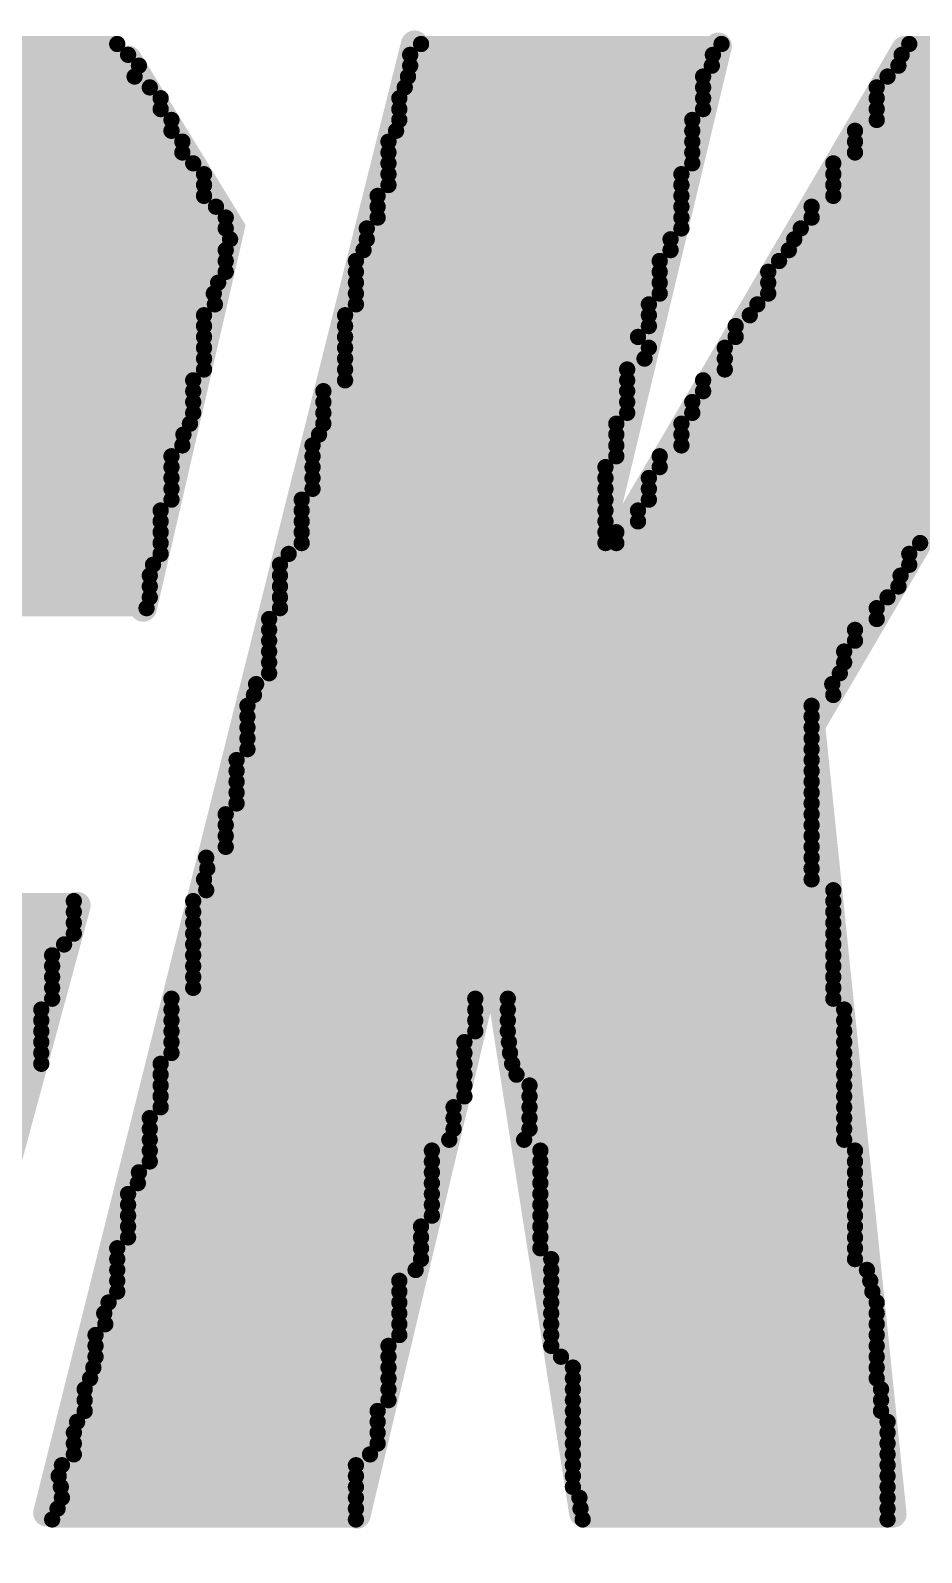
# Model space of a CAD drawing. Extents: x -3908 to 11948, y -2965 to 7442.
# Drawn here: x 3637.4 to 3703.1, y 1365.1 to 1477.3 of the extents above; entities that cross this region are included whole.
import ezdxf

# ---------------------------------------------------------------- set-up
doc = ezdxf.new("R2010")
doc.units = 0
doc.header["$MEASUREMENT"] = 0
doc.layers.get('0').update_dxf_attribs({"linetype": 'CONTINUOUS'})
doc.layers.add('2D_LINE_26', color=7, linetype='CONTINUOUS')

# ---------------------------------------------------------------- blocks, each defined once
blk = doc.blocks.new('SMOOTH_1$2')
at = {"const_width": 0.6}
blk.add_lwpolyline([(-0.3, 0, 1), (0.3, 0, 1)], format="xyb", close=True, dxfattribs=at)
blk = doc.blocks.new('SMOOTH_2')
at = {"const_width": 1}
blk.add_lwpolyline([(-0.5, 0, 1), (0.5, 0, 1)], format="xyb", close=True, dxfattribs=at)
blk = doc.blocks.new('DRAWING_542')
at = {"layer": '2D_LINE_26'}
for points, const_width in [([(-18.08, 168.8), (-45.2, 60.48)], 2), ([(4.32, 168.64), (-5.28, 128.56), (18.08, 168.4)], 2), ([(-68, 168.8), (-40, 168.8)], 1.2), ([(-68, 168), (-39.2, 168)], 1.2), ([(-39.2, 167.68), (-31.6, 155.28), (-38.08, 127.2)], 2), ([(-18.4, 168), (3.92, 168)], 1.2), ([(-17.6, 168.8), (4.56, 168.8)], 1.2), ([(40.24, 168.24), (11.2, 118.56), (17.2, 60.4)], 2), ([(17.84, 168), (39.2, 168)], 1.2), ([(18.4, 168.8), (40.8, 168.8)], 1.2), ([(-69.6, 167.2), (-38.4, 167.2)], 1.2), ([(-18.4, 167.2), (3.84, 167.2)], 1.2), ([(17.6, 167.2), (39.2, 167.2)], 1.2), ([(-71.2, 165.6), (-37.6, 165.6)], 1.2), ([(-70.4, 166.4), (-38.72, 166.4)], 1.2), ([(-18.8, 165.6), (3.2, 165.6)], 1.2), ([(-18.56, 166.4), (3.2, 166.4)], 1.2), ([(16, 165.6), (38.4, 165.6)], 1.2), ([(16.8, 166.4), (38.4, 166.4)], 1.2), ([(-71.6, 164.8), (-36.8, 164.8)], 1.2), ([(-19.2, 164.8), (3.2, 164.8)], 1.2), ([(16, 164.8), (38.4, 164.8)], 1.2), ([(-72.32, 164), (-36.8, 164)], 1.2), ([(-19.2, 164), (3.2, 164)], 1.2), ([(16, 164), (37.68, 164)], 1.2), ([(-74.32, 162.4), (-36, 162.4)], 1.2), ([(-73.04, 163.2), (-36, 163.2)], 1.2), ([(-19.44, 162.4), (2.4, 162.4)], 1.2), ([(-19.2, 163.2), (2.4, 163.2)], 1.2), ([(14.4, 162.4), (36.96, 162.4)], 1.2), ([(16, 163.2), (37.6, 163.2)], 1.2), ([(-76, 161.6), (-35.2, 161.6)], 1.2), ([(-20, 161.6), (2.4, 161.6)], 1.2), ([(14.4, 161.6), (36.8, 161.6)], 1.2), ([(-77.6, 160), (-34.4, 160)], 1.2), ([(-76.8, 160.8), (-35.2, 160.8)], 1.2), ([(-20, 160.8), (2.4, 160.8)], 1.2), ([(-20, 160), (2.4, 160)], 1.2), ([(12.8, 160), (35.2, 160)], 1.2), ([(14.4, 160.8), (36, 160.8)], 1.2), ([(-78.4, 159.2), (-33.6, 159.2)], 1.2), ([(-20, 159.2), (1.6, 159.2)], 1.2), ([(12.8, 159.2), (35.2, 159.2)], 1.2), ([(-79.2, 158.4), (-33.6, 158.4)], 1.2), ([(-20, 158.4), (1.6, 158.4)], 1.2), ([(12.8, 158.4), (34.48, 158.4)], 1.2), ([(-80.8, 156.8), (-32.72, 156.8)], 1.2), ([(-79.2, 157.6), (-33.6, 157.6)], 1.2), ([(-20.8, 157.6), (1.6, 157.6)], 1.2), ([(-20.8, 156.8), (1.6, 156.8)], 1.2), ([(11.2, 156.8), (33.6, 156.8)], 1.2), ([(12.8, 157.6), (33.6, 157.6)], 1.2), ([(-80.8, 156), (-32, 156)], 1.2), ([(-20.8, 156), (1.6, 156)], 1.2), ([(11.2, 156), (33.12, 156)], 1.2), ([(-81.6, 155.2), (-32, 155.2)], 1.2), ([(-81.6, 154.4), (-31.68, 154.4)], 1.2), ([(-21.6, 155.2), (1.6, 155.2)], 1.2), ([(-21.6, 154.4), (0.8, 154.4)], 1.2), ([(9.92, 154.4), (32, 154.4)], 1.2), ([(10.4, 155.2), (32.8, 155.2)], 1.2), ([(-82.4, 153.6), (-32, 153.6)], 1.2), ([(-21.84, 153.6), (0.8, 153.6)], 1.2), ([(9.52, 153.6), (32, 153.6)], 1.2), ([(-82.4, 152.8), (-32, 152.8)], 1.2), ([(-22.4, 152.8), (0, 152.8)], 1.2), ([(8.8, 152.8), (31.2, 152.8)], 1.2), ([(-82.4, 152), (-32, 152)], 1.2), ([(-82.4, 151.2), (-32.56, 151.2)], 1.2), ([(-22.4, 152), (0, 152)], 1.2), ([(-22.4, 151.2), (0, 151.2)], 1.2), ([(8, 152), (30.4, 152)], 1.2), ([(8, 151.2), (30.4, 151.2)], 1.2), ([(-82.4, 150.4), (-32.88, 150.4)], 1.2), ([(-22.4, 150.4), (0, 150.4)], 1.2), ([(8, 150.4), (30, 150.4)], 1.2), ([(-83.36, 148.8), (-33.6, 148.8)], 1.2), ([(-82.4, 149.6), (-32.8, 149.6)], 1.2), ([(-23.2, 148.8), (-0.8, 148.8)], 1.2), ([(-22.4, 149.6), (-0.8, 149.6)], 1.2), ([(6.64, 148.8), (28.8, 148.8)], 1.2), ([(7.2, 149.6), (28.8, 149.6)], 1.2), ([(-52.72, 148), (-33.6, 148)], 1.2), ([(-23.2, 148), (-0.8, 148)], 1.2), ([(5.6, 148), (28, 148)], 1.2), ([(-53.04, 147.2), (-33.6, 147.2)], 1.2), ([(-23.2, 147.2), (-1.6, 147.2)], 1.2), ([(5.6, 147.2), (28, 147.2)], 1.2), ([(-53.6, 145.6), (-33.6, 145.6)], 1.2), ([(-53.04, 146.4), (-33.6, 146.4)], 1.2), ([(-23.2, 146.4), (-0.8, 146.4)], 1.2), ([(-23.2, 145.6), (-1.12, 145.6)], 1.2), ([(4.8, 146.4), (27.2, 146.4)], 1.2), ([(4.8, 145.6), (27.2, 145.6)], 1.2), ([(-53.6, 144.8), (-33.6, 144.8)], 1.2), ([(-23.2, 144.8), (-2.4, 144.8)], 1.2), ([(4.8, 144.8), (26.8, 144.8)], 1.2), ([(-54.4, 144), (-34.4, 144)], 1.2), ([(-54.4, 143.2), (-34.4, 143.2)], 1.2), ([(-24.8, 143.2), (-2.4, 143.2)], 1.2), ([(-23.2, 144), (-2.4, 144)], 1.2), ([(3.2, 144), (25.6, 144)], 1.2), ([(3.2, 143.2), (25.6, 143.2)], 1.2), ([(-54.4, 142.4), (-34.4, 142.4)], 1.2), ([(-24.8, 142.4), (-2.4, 142.4)], 1.2), ([(2.4, 142.4), (24.8, 142.4)], 1.2), ([(-54.4, 141.6), (-34.4, 141.6)], 1.2), ([(-24.8, 141.6), (-2.4, 141.6)], 1.2), ([(2.4, 141.6), (24.8, 141.6)], 1.2), ([(-54.96, 140), (-35.12, 140)], 1.2), ([(-54.4, 140.8), (-34.64, 140.8)], 1.2), ([(-25.12, 140), (-3.2, 140)], 1.2), ([(-24.8, 140.8), (-3.2, 140.8)], 1.2), ([(1.6, 140.8), (24, 140.8)], 1.2), ([(1.6, 140), (24, 140)], 1.2), ([(-55.28, 139.2), (-35.2, 139.2)], 1.2), ([(-25.6, 139.2), (-3.2, 139.2)], 1.2), ([(1.6, 139.2), (23.36, 139.2)], 1.2), ([(-56, 138.4), (-36, 138.4)], 1.2), ([(-56, 137.6), (-36, 137.6)], 1.2), ([(-25.6, 138.4), (-3.2, 138.4)], 1.2), ([(-25.6, 137.6), (-4, 137.6)], 1.2), ([(0, 138.4), (22.4, 138.4)], 1.2), ([(0, 137.6), (22.4, 137.6)], 1.2), ([(-56, 136.8), (-36, 136.8)], 1.2), ([(-25.6, 136.8), (-4, 136.8)], 1.2), ([(-0.8, 136.8), (21.6, 136.8)], 1.2), ([(-56, 136), (-36, 136)], 1.2), ([(-25.6, 136), (-4, 136)], 1.2), ([(-0.8, 136), (21.6, 136)], 1.2), ([(-56.8, 135.2), (-36, 135.2)], 1.2), ([(-56.8, 134.4), (-36.8, 134.4)], 1.2), ([(-26.4, 135.2), (-4, 135.2)], 1.2), ([(-26.4, 134.4), (-4, 134.4)], 1.2), ([(-1.6, 134.4), (20.8, 134.4)], 1.2), ([(-0.8, 135.2), (20.96, 135.2)], 1.2), ([(-56.8, 133.6), (-36.8, 133.6)], 1.2), ([(-26.4, 133.6), (-4, 133.6)], 1.2), ([(-1.6, 133.6), (20, 133.6)], 1.2), ([(-56.8, 132.8), (-36.8, 132.8)], 1.2), ([(-56.8, 132), (-36.8, 132)], 1.2), ([(-26.4, 132.8), (-4, 132.8)], 1.2), ([(-26.4, 132), (-4, 132)], 1.2), ([(-3.2, 132.8), (20, 132.8)], 1.2), ([(-3.2, 132), (19.2, 132)], 1.2), ([(-57.6, 131.2), (-36.8, 131.2)], 1.2), ([(-27.36, 131.2), (18.4, 131.2)], 1.2), ([(-58.08, 129.6), (-37.6, 129.6)], 1.2), ([(-57.6, 130.4), (-37.36, 130.4)], 1.2), ([(-28, 130.4), (18.4, 130.4)], 1.2), ([(-28, 129.6), (17.76, 129.6)], 1.2), ([(-58.4, 128.8), (-37.6, 128.8)], 1.2), ([(-28, 128.8), (17.6, 128.8)], 1.2), ([(-58.4, 128), (-37.6, 128)], 1.2), ([(-28, 128), (16.8, 128)], 1.2), ([(-58.4, 127.2), (-37.84, 127.2)], 1.2), ([(-28.8, 126.4), (16, 126.4)], 1.2), ([(-28, 127.2), (16, 127.2)], 1.2), ([(-28.8, 125.6), (14.4, 125.6)], 1.2), ([(-28.8, 124.8), (14.4, 124.8)], 1.2), ([(-28.8, 124), (13.6, 124)], 1.2), ([(-28.8, 123.2), (13.6, 123.2)], 1.2), ([(-28.8, 122.4), (13.28, 122.4)], 1.2), ([(-29.92, 120.8), (12.8, 120.8)], 1.2), ([(-29.76, 121.6), (12.72, 121.6)], 1.2), ([(-30.4, 120), (11.2, 120)], 1.2), ([(-30.4, 119.2), (11.2, 119.2)], 1.2), ([(-30.4, 118.4), (11.2, 118.4)], 1.2), ([(-30.4, 117.6), (11.2, 117.6)], 1.2), ([(-30.4, 116.8), (11.2, 116.8)], 1.2), ([(-31.2, 116), (11.2, 116)], 1.2), ([(-31.2, 115.2), (11.2, 115.2)], 1.2), ([(-31.2, 114.4), (11.2, 114.4)], 1.2), ([(-31.2, 113.6), (11.2, 113.6)], 1.2), ([(-31.2, 112.8), (11.2, 112.8)], 1.2), ([(-32, 112), (11.2, 112)], 1.2), ([(-32, 111.2), (11.2, 111.2)], 1.2), ([(-32, 110.4), (11.2, 110.4)], 1.2), ([(-32, 109.6), (11.2, 109.6)], 1.2), ([(-33.44, 108.8), (11.2, 108.8)], 1.2), ([(-33.6, 107.2), (11.2, 107.2)], 1.2), ([(-33.36, 108), (11.2, 108)], 1.2), ([(-33.44, 106.4), (12.8, 106.4)], 1.2), ([(-42.96, 105.28), (-51.36, 74.24), (-68.08, 59.92)], 2), ([(-62.4, 105.6), (-43.2, 105.6)], 1.2), ([(-34.4, 105.6), (12.8, 105.6)], 1.2), ([(-64, 104), (-43.2, 104)], 1.2), ([(-63.2, 104.8), (-43.2, 104.8)], 1.2), ([(-34.4, 104.8), (12.8, 104.8)], 1.2), ([(-34.4, 104), (12.8, 104)], 1.2), ([(-64, 103.2), (-43.2, 103.2)], 1.2), ([(-34.4, 103.2), (12.8, 103.2)], 1.2), ([(-64.32, 101.6), (-44.8, 101.6)], 1.2), ([(-64, 102.4), (-43.92, 102.4)], 1.2), ([(-34.4, 102.4), (12.8, 102.4)], 1.2), ([(-34.4, 101.6), (12.8, 101.6)], 1.2), ([(-64.8, 100.8), (-44.8, 100.8)], 1.2), ([(-34.4, 100.8), (12.8, 100.8)], 1.2), ([(-22.32, 60.32), (-12.72, 100.72)], 2), ([(-11.92, 100.16), (-5.68, 60.48)], 2), ([(-64.8, 100), (-44.8, 100)], 1.2), ([(-34.4, 100), (12.8, 100)], 1.2), ([(-65.28, 98.4), (-44.8, 98.4)], 1.2), ([(-64.8, 99.2), (-44.8, 99.2)], 1.2), ([(-36, 98.4), (-13.6, 98.4)], 1.2), ([(-34.4, 99.2), (12.8, 99.2)], 1.2), ([(-11.2, 98.4), (12.8, 98.4)], 1.2), ([(-65.6, 97.6), (-45.6, 97.6)], 1.2), ([(-36, 97.6), (-13.6, 97.6)], 1.2), ([(-11.2, 97.6), (13.6, 97.6)], 1.2), ([(-65.76, 96), (-45.6, 96)], 1.2), ([(-65.6, 96.8), (-45.6, 96.8)], 1.2), ([(-36, 96.8), (-13.6, 96.8)], 1.2), ([(-36, 96), (-13.6, 96)], 1.2), ([(-11.2, 96.8), (13.6, 96.8)], 1.2), ([(-11.2, 96), (13.6, 96)], 1.2), ([(-66.08, 95.2), (-45.6, 95.2)], 1.2), ([(-36, 95.2), (-14.4, 95.2)], 1.2), ([(-11.12, 95.2), (13.6, 95.2)], 1.2), ([(-66.4, 94.4), (-45.6, 94.4)], 1.2), ([(-36, 94.4), (-14.4, 94.4)], 1.2), ([(-11.04, 94.4), (13.6, 94.4)], 1.2), ([(-66.4, 93.6), (-45.6, 93.6)], 1.2), ([(-36.8, 93.6), (-14.4, 93.6)], 1.2), ([(-36.8, 92.8), (-14.4, 92.8)], 1.2), ([(-10.88, 93.6), (13.6, 93.6)], 1.2), ([(-10.56, 92.8), (13.6, 92.8)], 1.2), ([(-36.8, 92), (-14.4, 92)], 1.2), ([(-9.6, 92), (13.6, 92)], 1.2), ([(-36.8, 91.2), (-14.4, 91.2)], 1.2), ([(-36.8, 90.4), (-15.2, 90.4)], 1.2), ([(-9.6, 91.2), (13.6, 91.2)], 1.2), ([(-9.6, 90.4), (13.6, 90.4)], 1.2), ([(-37.6, 89.6), (-15.2, 89.6)], 1.2), ([(-9.6, 89.6), (13.6, 89.6)], 1.2), ([(-37.6, 88.8), (-15.2, 88.8)], 1.2), ([(-9.6, 88.8), (13.6, 88.8)], 1.2), ([(-37.6, 88), (-15.52, 88)], 1.2), ([(-37.6, 87.2), (-16.8, 87.2)], 1.2), ([(-10, 88), (13.6, 88)], 1.2), ([(-8.8, 87.2), (14.4, 87.2)], 1.2), ([(-37.6, 86.4), (-16.8, 86.4)], 1.2), ([(-8.8, 86.4), (14.4, 86.4)], 1.2), ([(-38.48, 84.8), (-16.8, 84.8)], 1.2), ([(-38.4, 85.6), (-16.8, 85.6)], 1.2), ([(-8.8, 85.6), (14.4, 85.6)], 1.2), ([(-8.8, 84.8), (14.4, 84.8)], 1.2), ([(-39.2, 84), (-16.8, 84)], 1.2), ([(-8.8, 84), (14.4, 84)], 1.2), ([(-39.2, 83.2), (-16.8, 83.2)], 1.2), ([(-8.8, 83.2), (14.4, 83.2)], 1.2), ([(-39.2, 82.4), (-16.8, 82.4)], 1.2), ([(-39.2, 81.6), (-17.6, 81.6)], 1.2), ([(-8.8, 82.4), (14.4, 82.4)], 1.2), ([(-8.8, 81.6), (14.4, 81.6)], 1.2), ([(-39.2, 80.8), (-17.6, 80.8)], 1.2), ([(-8.8, 80.8), (14.4, 80.8)], 1.2), ([(-40, 80), (-17.6, 80)], 1.2), ([(-40, 79.2), (-17.6, 79.2)], 1.2), ([(-8.8, 80), (14.4, 80)], 1.2), ([(-8, 79.2), (14.4, 79.2)], 1.2), ([(-40, 78.4), (-18, 78.4)], 1.2), ([(-8, 78.4), (15.28, 78.4)], 1.2), ([(-40, 77.6), (-19.2, 77.6)], 1.2), ([(-8, 77.6), (15.52, 77.6)], 1.2), ([(-40.64, 76), (-19.2, 76)], 1.2), ([(-40, 76.8), (-19.2, 76.8)], 1.2), ([(-8, 76.8), (15.68, 76.8)], 1.2), ([(-8, 76), (16, 76)], 1.2), ([(-40.96, 75.2), (-19.2, 75.2)], 1.2), ([(-8, 75.2), (16, 75.2)], 1.2), ([(-41.6, 73.6), (-19.2, 73.6)], 1.2), ([(-40.88, 74.4), (-19.2, 74.4)], 1.2), ([(-8, 74.4), (16, 74.4)], 1.2), ([(-8, 73.6), (16, 73.6)], 1.2), ([(-41.6, 72.8), (-20, 72.8)], 1.2), ([(-8, 72.8), (16, 72.8)], 1.2), ([(-41.6, 72), (-20, 72)], 1.2), ([(-7.28, 72), (16, 72)], 1.2), ([(-42, 70.4), (-20, 70.4)], 1.2), ([(-41.76, 71.2), (-20, 71.2)], 1.2), ([(-6.4, 71.2), (16, 71.2)], 1.2), ([(-6.4, 70.4), (16, 70.4)], 1.2), ([(-42.4, 69.6), (-20, 69.6)], 1.2), ([(-6.4, 69.6), (16.32, 69.6)], 1.2), ([(-42.4, 68.8), (-20, 68.8)], 1.2), ([(-42.4, 68), (-20.8, 68)], 1.2), ([(-6.4, 68.8), (16.32, 68.8)], 1.2), ([(-6.4, 68), (16.32, 68)], 1.2), ([(-42.96, 67.2), (-20.8, 67.2)], 1.2), ([(-6.4, 67.2), (16.8, 67.2)], 1.2), ([(-43.2, 66.4), (-20.8, 66.4)], 1.2), ([(-6.4, 66.4), (16.8, 66.4)], 1.2), ([(-43.2, 65.6), (-20.8, 65.6)], 1.2), ([(-43.2, 64.8), (-21.36, 64.8)], 1.2), ([(-6.4, 65.6), (16.8, 65.6)], 1.2), ([(-6.4, 64.8), (16.8, 64.8)], 1.2), ([(-44.08, 64), (-22.4, 64)], 1.2), ([(-6.4, 64), (16.8, 64)], 1.2), ([(-44.32, 63.2), (-22.4, 63.2)], 1.2), ([(-44.16, 62.4), (-22.4, 62.4)], 1.2), ([(-6.4, 63.2), (16.8, 63.2)], 1.2), ([(-6.4, 62.4), (16.8, 62.4)], 1.2), ([(-44.08, 61.6), (-22.4, 61.6)], 1.2), ([(-5.92, 61.6), (16.8, 61.6)], 1.2), ([(-44.4, 60.8), (-22.4, 60.8)], 1.2), ([(-5.84, 60.8), (16.8, 60.8)], 1.2), ([(-44.8, 60), (-22.4, 60)], 1.2), ([(-5.68, 60), (16.8, 60)], 1.2)]:
    blk.add_lwpolyline(points, dxfattribs=dict(at, const_width=const_width))
at = {"layer": '2D_LINE_26', "const_width": 2}
blk.add_lwpolyline([(44.96, 128.48, -0.115704), (17.36, 27.36, 0.209366), (0.08, 0.56)], format="xyb", dxfattribs=at)
at = {"layer": '2D_LINE_26'}
for name, p in [('SMOOTH_2', (-18.08, 168.8)), ('SMOOTH_2', (4.32, 168.64)), ('SMOOTH_1$2', (-40, 168.8)), ('SMOOTH_2', (-39.2, 167.68)), ('SMOOTH_1$2', (-39.2, 168)), ('SMOOTH_1$2', (-18.4, 168)), ('SMOOTH_1$2', (-17.6, 168.8)), ('SMOOTH_1$2', (3.92, 168)), ('SMOOTH_1$2', (4.56, 168.8)), ('SMOOTH_2', (18.08, 168.4)), ('SMOOTH_1$2', (17.84, 168)), ('SMOOTH_1$2', (18.4, 168.8)), ('SMOOTH_1$2', (-38.4, 167.2)), ('SMOOTH_1$2', (-18.4, 167.2)), ('SMOOTH_1$2', (3.84, 167.2)), ('SMOOTH_1$2', (17.6, 167.2)), ('SMOOTH_1$2', (-38.72, 166.4)), ('SMOOTH_1$2', (-37.6, 165.6)), ('SMOOTH_1$2', (-18.8, 165.6)), ('SMOOTH_1$2', (-18.56, 166.4)), ('SMOOTH_1$2', (3.2, 166.4)), ('SMOOTH_1$2', (3.2, 165.6)), ('SMOOTH_1$2', (16, 165.6)), ('SMOOTH_1$2', (16.8, 166.4)), ('SMOOTH_1$2', (-36.8, 164.8)), ('SMOOTH_1$2', (-19.2, 164.8)), ('SMOOTH_1$2', (3.2, 164.8)), ('SMOOTH_1$2', (16, 164.8)), ('SMOOTH_1$2', (-36.8, 164)), ('SMOOTH_1$2', (-19.2, 164)), ('SMOOTH_1$2', (3.2, 164)), ('SMOOTH_1$2', (16, 164)), ('SMOOTH_1$2', (-36, 163.2)), ('SMOOTH_1$2', (-36, 162.4)), ('SMOOTH_1$2', (-19.44, 162.4)), ('SMOOTH_1$2', (-19.2, 163.2)), ('SMOOTH_1$2', (2.4, 163.2)), ('SMOOTH_1$2', (2.4, 162.4)), ('SMOOTH_1$2', (14.4, 162.4)), ('SMOOTH_1$2', (16, 163.2)), ('SMOOTH_1$2', (-35.2, 161.6)), ('SMOOTH_1$2', (-20, 161.6)), ('SMOOTH_1$2', (2.4, 161.6)), ('SMOOTH_1$2', (14.4, 161.6)), ('SMOOTH_1$2', (-35.2, 160.8)), ('SMOOTH_1$2', (-34.4, 160)), ('SMOOTH_1$2', (-20, 160.8)), ('SMOOTH_1$2', (-20, 160)), ('SMOOTH_1$2', (2.4, 160.8)), ('SMOOTH_1$2', (2.4, 160)), ('SMOOTH_1$2', (12.8, 160)), ('SMOOTH_1$2', (14.4, 160.8)), ('SMOOTH_1$2', (-33.6, 159.2)), ('SMOOTH_1$2', (-20, 159.2)), ('SMOOTH_1$2', (1.6, 159.2)), ('SMOOTH_1$2', (12.8, 159.2)), ('SMOOTH_1$2', (-33.6, 158.4)), ('SMOOTH_1$2', (-20, 158.4)), ('SMOOTH_1$2', (1.6, 158.4)), ('SMOOTH_1$2', (12.8, 158.4)), ('SMOOTH_1$2', (-33.6, 157.6)), ('SMOOTH_1$2', (-32.72, 156.8)), ('SMOOTH_1$2', (-20.8, 157.6)), ('SMOOTH_1$2', (-20.8, 156.8)), ('SMOOTH_1$2', (1.6, 157.6)), ('SMOOTH_1$2', (1.6, 156.8)), ('SMOOTH_1$2', (11.2, 156.8)), ('SMOOTH_1$2', (12.8, 157.6)), ('SMOOTH_1$2', (-32, 156)), ('SMOOTH_2', (-31.6, 155.28)), ('SMOOTH_1$2', (-20.8, 156)), ('SMOOTH_1$2', (1.6, 156)), ('SMOOTH_1$2', (11.2, 156)), ('SMOOTH_1$2', (-32, 155.2)), ('SMOOTH_1$2', (-31.68, 154.4)), ('SMOOTH_1$2', (-21.6, 155.2)), ('SMOOTH_1$2', (-21.6, 154.4)), ('SMOOTH_1$2', (0.8, 154.4)), ('SMOOTH_1$2', (1.6, 155.2)), ('SMOOTH_1$2', (9.92, 154.4)), ('SMOOTH_1$2', (10.4, 155.2)), ('SMOOTH_1$2', (-32, 153.6)), ('SMOOTH_1$2', (-21.84, 153.6)), ('SMOOTH_1$2', (0.8, 153.6)), ('SMOOTH_1$2', (9.52, 153.6)), ('SMOOTH_1$2', (-32, 152.8)), ('SMOOTH_1$2', (-22.4, 152.8)), ('SMOOTH_1$2', (0, 152.8)), ('SMOOTH_1$2', (8.8, 152.8)), ('SMOOTH_1$2', (-32.56, 151.2)), ('SMOOTH_1$2', (-32, 152)), ('SMOOTH_1$2', (-22.4, 152)), ('SMOOTH_1$2', (-22.4, 151.2)), ('SMOOTH_1$2', (0, 152)), ('SMOOTH_1$2', (0, 151.2)), ('SMOOTH_1$2', (8, 152)), ('SMOOTH_1$2', (8, 151.2)), ('SMOOTH_1$2', (-32.88, 150.4)), ('SMOOTH_1$2', (-22.4, 150.4)), ('SMOOTH_1$2', (0, 150.4)), ('SMOOTH_1$2', (8, 150.4)), ('SMOOTH_1$2', (-33.6, 148.8)), ('SMOOTH_1$2', (-32.8, 149.6)), ('SMOOTH_1$2', (-23.2, 148.8)), ('SMOOTH_1$2', (-22.4, 149.6)), ('SMOOTH_1$2', (-0.8, 149.6)), ('SMOOTH_1$2', (-0.8, 148.8)), ('SMOOTH_1$2', (6.64, 148.8)), ('SMOOTH_1$2', (7.2, 149.6)), ('SMOOTH_1$2', (-33.6, 148)), ('SMOOTH_1$2', (-23.2, 148)), ('SMOOTH_1$2', (-0.8, 148)), ('SMOOTH_1$2', (5.6, 148)), ('SMOOTH_1$2', (-33.6, 147.2)), ('SMOOTH_1$2', (-23.2, 147.2)), ('SMOOTH_1$2', (-1.6, 147.2)), ('SMOOTH_1$2', (5.6, 147.2)), ('SMOOTH_1$2', (-33.6, 146.4)), ('SMOOTH_1$2', (-33.6, 145.6)), ('SMOOTH_1$2', (-23.2, 146.4)), ('SMOOTH_1$2', (-23.2, 145.6)), ('SMOOTH_1$2', (-1.12, 145.6)), ('SMOOTH_1$2', (-0.8, 146.4)), ('SMOOTH_1$2', (4.8, 146.4)), ('SMOOTH_1$2', (4.8, 145.6)), ('SMOOTH_1$2', (-33.6, 144.8)), ('SMOOTH_1$2', (-23.2, 144.8)), ('SMOOTH_1$2', (-2.4, 144.8)), ('SMOOTH_1$2', (4.8, 144.8)), ('SMOOTH_1$2', (-34.4, 144)), ('SMOOTH_1$2', (-34.4, 143.2)), ('SMOOTH_1$2', (-24.8, 143.2)), ('SMOOTH_1$2', (-23.2, 144)), ('SMOOTH_1$2', (-2.4, 144)), ('SMOOTH_1$2', (-2.4, 143.2)), ('SMOOTH_1$2', (3.2, 144)), ('SMOOTH_1$2', (3.2, 143.2)), ('SMOOTH_1$2', (-34.4, 142.4)), ('SMOOTH_1$2', (-24.8, 142.4)), ('SMOOTH_1$2', (-2.4, 142.4)), ('SMOOTH_1$2', (2.4, 142.4)), ('SMOOTH_1$2', (-34.4, 141.6)), ('SMOOTH_1$2', (-24.8, 141.6)), ('SMOOTH_1$2', (-2.4, 141.6)), ('SMOOTH_1$2', (2.4, 141.6)), ('SMOOTH_1$2', (-35.12, 140)), ('SMOOTH_1$2', (-34.64, 140.8)), ('SMOOTH_1$2', (-25.12, 140)), ('SMOOTH_1$2', (-24.8, 140.8)), ('SMOOTH_1$2', (-3.2, 140.8)), ('SMOOTH_1$2', (-3.2, 140)), ('SMOOTH_1$2', (1.6, 140.8)), ('SMOOTH_1$2', (1.6, 140)), ('SMOOTH_1$2', (-35.2, 139.2)), ('SMOOTH_1$2', (-25.6, 139.2)), ('SMOOTH_1$2', (-3.2, 139.2)), ('SMOOTH_1$2', (1.6, 139.2)), ('SMOOTH_1$2', (-36, 138.4)), ('SMOOTH_1$2', (-36, 137.6)), ('SMOOTH_1$2', (-25.6, 138.4)), ('SMOOTH_1$2', (-25.6, 137.6)), ('SMOOTH_1$2', (-4, 137.6)), ('SMOOTH_1$2', (-3.2, 138.4)), ('SMOOTH_1$2', (0, 138.4)), ('SMOOTH_1$2', (0, 137.6)), ('SMOOTH_1$2', (-36, 136.8)), ('SMOOTH_1$2', (-25.6, 136.8)), ('SMOOTH_1$2', (-4, 136.8)), ('SMOOTH_1$2', (-0.8, 136.8)), ('SMOOTH_1$2', (-36, 136)), ('SMOOTH_1$2', (-25.6, 136)), ('SMOOTH_1$2', (-4, 136)), ('SMOOTH_1$2', (-0.8, 136)), ('SMOOTH_1$2', (-36.8, 134.4)), ('SMOOTH_1$2', (-36, 135.2)), ('SMOOTH_1$2', (-26.4, 135.2)), ('SMOOTH_1$2', (-26.4, 134.4)), ('SMOOTH_1$2', (-4, 135.2)), ('SMOOTH_1$2', (-4, 134.4)), ('SMOOTH_1$2', (-1.6, 134.4)), ('SMOOTH_1$2', (-0.8, 135.2)), ('SMOOTH_1$2', (-36.8, 133.6)), ('SMOOTH_1$2', (-26.4, 133.6)), ('SMOOTH_1$2', (-4, 133.6)), ('SMOOTH_1$2', (-1.6, 133.6)), ('SMOOTH_1$2', (-36.8, 132.8)), ('SMOOTH_1$2', (-36.8, 132)), ('SMOOTH_1$2', (-26.4, 132.8)), ('SMOOTH_1$2', (-26.4, 132)), ('SMOOTH_1$2', (-4, 132.8)), ('SMOOTH_1$2', (-4, 132)), ('SMOOTH_1$2', (-3.2, 132.8)), ('SMOOTH_1$2', (-3.2, 132)), ('SMOOTH_1$2', (19.2, 132)), ('SMOOTH_1$2', (-36.8, 131.2)), ('SMOOTH_1$2', (-27.36, 131.2)), ('SMOOTH_1$2', (18.4, 131.2)), ('SMOOTH_1$2', (-37.6, 129.6)), ('SMOOTH_1$2', (-37.36, 130.4)), ('SMOOTH_1$2', (-28, 130.4)), ('SMOOTH_1$2', (-28, 129.6)), ('SMOOTH_1$2', (17.76, 129.6)), ('SMOOTH_1$2', (18.4, 130.4)), ('SMOOTH_1$2', (-37.6, 128.8)), ('SMOOTH_1$2', (-28, 128.8)), ('SMOOTH_2', (-5.28, 128.56)), ('SMOOTH_1$2', (17.6, 128.8)), ('SMOOTH_2', (-38.08, 127.2)), ('SMOOTH_1$2', (-37.6, 128)), ('SMOOTH_1$2', (-28, 128)), ('SMOOTH_1$2', (16.8, 128)), ('SMOOTH_1$2', (-37.84, 127.2)), ('SMOOTH_1$2', (-28.8, 126.4)), ('SMOOTH_1$2', (-28, 127.2)), ('SMOOTH_1$2', (16, 127.2)), ('SMOOTH_1$2', (16, 126.4)), ('SMOOTH_1$2', (-28.8, 125.6)), ('SMOOTH_1$2', (14.4, 125.6)), ('SMOOTH_1$2', (-28.8, 124.8)), ('SMOOTH_1$2', (-28.8, 124)), ('SMOOTH_1$2', (13.6, 124)), ('SMOOTH_1$2', (14.4, 124.8)), ('SMOOTH_1$2', (-28.8, 123.2)), ('SMOOTH_1$2', (13.6, 123.2)), ('SMOOTH_1$2', (-28.8, 122.4)), ('SMOOTH_1$2', (13.28, 122.4)), ('SMOOTH_1$2', (-29.92, 120.8)), ('SMOOTH_1$2', (-29.76, 121.6)), ('SMOOTH_1$2', (12.72, 121.6)), ('SMOOTH_1$2', (12.8, 120.8)), ('SMOOTH_1$2', (-30.4, 120)), ('SMOOTH_1$2', (11.2, 120)), ('SMOOTH_1$2', (-30.4, 119.2)), ('SMOOTH_1$2', (-30.4, 118.4)), ('SMOOTH_2', (11.2, 118.56)), ('SMOOTH_1$2', (11.2, 119.2)), ('SMOOTH_1$2', (11.2, 118.4)), ('SMOOTH_1$2', (-30.4, 117.6)), ('SMOOTH_1$2', (11.2, 117.6)), ('SMOOTH_1$2', (-30.4, 116.8)), ('SMOOTH_1$2', (11.2, 116.8)), ('SMOOTH_1$2', (-31.2, 116)), ('SMOOTH_1$2', (-31.2, 115.2)), ('SMOOTH_1$2', (11.2, 116)), ('SMOOTH_1$2', (11.2, 115.2)), ('SMOOTH_1$2', (-31.2, 114.4)), ('SMOOTH_1$2', (11.2, 114.4)), ('SMOOTH_1$2', (-31.2, 113.6)), ('SMOOTH_1$2', (-31.2, 112.8)), ('SMOOTH_1$2', (11.2, 113.6)), ('SMOOTH_1$2', (11.2, 112.8)), ('SMOOTH_1$2', (-32, 112)), ('SMOOTH_1$2', (11.2, 112)), ('SMOOTH_1$2', (-32, 111.2)), ('SMOOTH_1$2', (11.2, 111.2)), ('SMOOTH_1$2', (-32, 110.4)), ('SMOOTH_1$2', (-32, 109.6)), ('SMOOTH_1$2', (11.2, 110.4)), ('SMOOTH_1$2', (11.2, 109.6)), ('SMOOTH_1$2', (-33.44, 108.8)), ('SMOOTH_1$2', (11.2, 108.8)), ('SMOOTH_1$2', (-33.6, 107.2)), ('SMOOTH_1$2', (-33.36, 108)), ('SMOOTH_1$2', (11.2, 108)), ('SMOOTH_1$2', (11.2, 107.2)), ('SMOOTH_1$2', (-33.44, 106.4)), ('SMOOTH_1$2', (12.8, 106.4)), ('SMOOTH_2', (-42.96, 105.28)), ('SMOOTH_1$2', (-43.2, 105.6)), ('SMOOTH_1$2', (-34.4, 105.6)), ('SMOOTH_1$2', (12.8, 105.6)), ('SMOOTH_1$2', (-43.2, 104.8)), ('SMOOTH_1$2', (-43.2, 104)), ('SMOOTH_1$2', (-34.4, 104.8)), ('SMOOTH_1$2', (-34.4, 104)), ('SMOOTH_1$2', (12.8, 104.8)), ('SMOOTH_1$2', (12.8, 104)), ('SMOOTH_1$2', (-43.2, 103.2)), ('SMOOTH_1$2', (-34.4, 103.2)), ('SMOOTH_1$2', (12.8, 103.2)), ('SMOOTH_1$2', (-44.8, 101.6)), ('SMOOTH_1$2', (-43.92, 102.4)), ('SMOOTH_1$2', (-34.4, 102.4)), ('SMOOTH_1$2', (-34.4, 101.6)), ('SMOOTH_1$2', (12.8, 102.4)), ('SMOOTH_1$2', (12.8, 101.6)), ('SMOOTH_1$2', (-44.8, 100.8)), ('SMOOTH_1$2', (-34.4, 100.8)), ('SMOOTH_2', (-12.72, 100.72)), ('SMOOTH_2', (-11.92, 100.16)), ('SMOOTH_1$2', (12.8, 100.8)), ('SMOOTH_1$2', (-44.8, 100)), ('SMOOTH_1$2', (-34.4, 100)), ('SMOOTH_1$2', (12.8, 100)), ('SMOOTH_1$2', (-44.8, 99.2)), ('SMOOTH_1$2', (-44.8, 98.4)), ('SMOOTH_1$2', (-36, 98.4)), ('SMOOTH_1$2', (-34.4, 99.2)), ('SMOOTH_1$2', (-13.6, 98.4)), ('SMOOTH_1$2', (-11.2, 98.4)), ('SMOOTH_1$2', (12.8, 99.2)), ('SMOOTH_1$2', (12.8, 98.4)), ('SMOOTH_1$2', (-45.6, 97.6)), ('SMOOTH_1$2', (-36, 97.6)), ('SMOOTH_1$2', (-13.6, 97.6)), ('SMOOTH_1$2', (-11.2, 97.6)), ('SMOOTH_1$2', (13.6, 97.6)), ('SMOOTH_1$2', (-45.6, 96.8)), ('SMOOTH_1$2', (-45.6, 96)), ('SMOOTH_1$2', (-36, 96.8)), ('SMOOTH_1$2', (-36, 96)), ('SMOOTH_1$2', (-13.6, 96.8)), ('SMOOTH_1$2', (-13.6, 96)), ('SMOOTH_1$2', (-11.2, 96.8)), ('SMOOTH_1$2', (-11.2, 96)), ('SMOOTH_1$2', (13.6, 96.8)), ('SMOOTH_1$2', (13.6, 96)), ('SMOOTH_1$2', (-45.6, 95.2)), ('SMOOTH_1$2', (-36, 95.2)), ('SMOOTH_1$2', (-14.4, 95.2)), ('SMOOTH_1$2', (-11.12, 95.2)), ('SMOOTH_1$2', (13.6, 95.2)), ('SMOOTH_1$2', (-45.6, 94.4)), ('SMOOTH_1$2', (-36, 94.4)), ('SMOOTH_1$2', (-14.4, 94.4)), ('SMOOTH_1$2', (-11.04, 94.4)), ('SMOOTH_1$2', (13.6, 94.4)), ('SMOOTH_1$2', (-45.6, 93.6)), ('SMOOTH_1$2', (-36.8, 93.6)), ('SMOOTH_1$2', (-36.8, 92.8)), ('SMOOTH_1$2', (-14.4, 93.6)), ('SMOOTH_1$2', (-14.4, 92.8)), ('SMOOTH_1$2', (-10.88, 93.6)), ('SMOOTH_1$2', (-10.56, 92.8)), ('SMOOTH_1$2', (13.6, 93.6)), ('SMOOTH_1$2', (13.6, 92.8)), ('SMOOTH_1$2', (-36.8, 92)), ('SMOOTH_1$2', (-14.4, 92)), ('SMOOTH_1$2', (-9.6, 92)), ('SMOOTH_1$2', (13.6, 92)), ('SMOOTH_1$2', (-36.8, 91.2)), ('SMOOTH_1$2', (-36.8, 90.4)), ('SMOOTH_1$2', (-15.2, 90.4)), ('SMOOTH_1$2', (-14.4, 91.2)), ('SMOOTH_1$2', (-9.6, 91.2)), ('SMOOTH_1$2', (-9.6, 90.4)), ('SMOOTH_1$2', (13.6, 91.2)), ('SMOOTH_1$2', (13.6, 90.4)), ('SMOOTH_1$2', (-37.6, 89.6)), ('SMOOTH_1$2', (-15.2, 89.6)), ('SMOOTH_1$2', (-9.6, 89.6)), ('SMOOTH_1$2', (13.6, 89.6)), ('SMOOTH_1$2', (-37.6, 88.8)), ('SMOOTH_1$2', (-15.2, 88.8)), ('SMOOTH_1$2', (-9.6, 88.8)), ('SMOOTH_1$2', (13.6, 88.8)), ('SMOOTH_1$2', (-37.6, 88)), ('SMOOTH_1$2', (-37.6, 87.2)), ('SMOOTH_1$2', (-16.8, 87.2)), ('SMOOTH_1$2', (-15.52, 88)), ('SMOOTH_1$2', (-10, 88)), ('SMOOTH_1$2', (-8.8, 87.2)), ('SMOOTH_1$2', (13.6, 88)), ('SMOOTH_1$2', (14.4, 87.2)), ('SMOOTH_1$2', (-37.6, 86.4)), ('SMOOTH_1$2', (-16.8, 86.4)), ('SMOOTH_1$2', (-8.8, 86.4)), ('SMOOTH_1$2', (14.4, 86.4)), ('SMOOTH_1$2', (-38.48, 84.8)), ('SMOOTH_1$2', (-38.4, 85.6)), ('SMOOTH_1$2', (-16.8, 85.6)), ('SMOOTH_1$2', (-16.8, 84.8)), ('SMOOTH_1$2', (-8.8, 85.6)), ('SMOOTH_1$2', (-8.8, 84.8)), ('SMOOTH_1$2', (14.4, 85.6)), ('SMOOTH_1$2', (14.4, 84.8)), ('SMOOTH_1$2', (-39.2, 84)), ('SMOOTH_1$2', (-16.8, 84)), ('SMOOTH_1$2', (-8.8, 84)), ('SMOOTH_1$2', (14.4, 84)), ('SMOOTH_1$2', (-39.2, 83.2)), ('SMOOTH_1$2', (-16.8, 83.2)), ('SMOOTH_1$2', (-8.8, 83.2)), ('SMOOTH_1$2', (14.4, 83.2)), ('SMOOTH_1$2', (-39.2, 82.4)), ('SMOOTH_1$2', (-39.2, 81.6)), ('SMOOTH_1$2', (-17.6, 81.6)), ('SMOOTH_1$2', (-16.8, 82.4)), ('SMOOTH_1$2', (-8.8, 82.4)), ('SMOOTH_1$2', (-8.8, 81.6)), ('SMOOTH_1$2', (14.4, 82.4)), ('SMOOTH_1$2', (14.4, 81.6)), ('SMOOTH_1$2', (-39.2, 80.8)), ('SMOOTH_1$2', (-17.6, 80.8)), ('SMOOTH_1$2', (-8.8, 80.8)), ('SMOOTH_1$2', (14.4, 80.8)), ('SMOOTH_1$2', (-40, 80)), ('SMOOTH_1$2', (-40, 79.2)), ('SMOOTH_1$2', (-17.6, 80)), ('SMOOTH_1$2', (-17.6, 79.2)), ('SMOOTH_1$2', (-8.8, 80)), ('SMOOTH_1$2', (-8, 79.2)), ('SMOOTH_1$2', (14.4, 80)), ('SMOOTH_1$2', (14.4, 79.2)), ('SMOOTH_1$2', (-40, 78.4)), ('SMOOTH_1$2', (-18, 78.4)), ('SMOOTH_1$2', (-8, 78.4)), ('SMOOTH_1$2', (15.28, 78.4)), ('SMOOTH_1$2', (-40, 77.6)), ('SMOOTH_1$2', (-19.2, 77.6)), ('SMOOTH_1$2', (-8, 77.6)), ('SMOOTH_1$2', (15.52, 77.6)), ('SMOOTH_1$2', (-40.64, 76)), ('SMOOTH_1$2', (-40, 76.8)), ('SMOOTH_1$2', (-19.2, 76.8)), ('SMOOTH_1$2', (-19.2, 76)), ('SMOOTH_1$2', (-8, 76.8)), ('SMOOTH_1$2', (-8, 76)), ('SMOOTH_1$2', (15.68, 76.8)), ('SMOOTH_1$2', (16, 76)), ('SMOOTH_1$2', (-40.96, 75.2)), ('SMOOTH_1$2', (-19.2, 75.2)), ('SMOOTH_1$2', (-8, 75.2)), ('SMOOTH_1$2', (16, 75.2)), ('SMOOTH_1$2', (-41.6, 73.6)), ('SMOOTH_1$2', (-40.88, 74.4)), ('SMOOTH_1$2', (-19.2, 74.4)), ('SMOOTH_1$2', (-19.2, 73.6)), ('SMOOTH_1$2', (-8, 74.4)), ('SMOOTH_1$2', (-8, 73.6)), ('SMOOTH_1$2', (16, 74.4)), ('SMOOTH_1$2', (16, 73.6)), ('SMOOTH_1$2', (-41.6, 72.8)), ('SMOOTH_1$2', (-20, 72.8)), ('SMOOTH_1$2', (-8, 72.8)), ('SMOOTH_1$2', (16, 72.8)), ('SMOOTH_1$2', (-41.6, 72)), ('SMOOTH_1$2', (-20, 72)), ('SMOOTH_1$2', (-7.28, 72)), ('SMOOTH_1$2', (16, 72)), ('SMOOTH_1$2', (-42, 70.4)), ('SMOOTH_1$2', (-41.76, 71.2)), ('SMOOTH_1$2', (-20, 71.2)), ('SMOOTH_1$2', (-20, 70.4)), ('SMOOTH_1$2', (-6.4, 71.2)), ('SMOOTH_1$2', (-6.4, 70.4)), ('SMOOTH_1$2', (16, 71.2)), ('SMOOTH_1$2', (16, 70.4)), ('SMOOTH_1$2', (-42.4, 69.6)), ('SMOOTH_1$2', (-20, 69.6)), ('SMOOTH_1$2', (-6.4, 69.6)), ('SMOOTH_1$2', (16.32, 69.6)), ('SMOOTH_1$2', (-42.4, 68.8)), ('SMOOTH_1$2', (-42.4, 68)), ('SMOOTH_1$2', (-20.8, 68)), ('SMOOTH_1$2', (-20, 68.8)), ('SMOOTH_1$2', (-6.4, 68.8)), ('SMOOTH_1$2', (-6.4, 68)), ('SMOOTH_1$2', (16.32, 68.8)), ('SMOOTH_1$2', (16.32, 68)), ('SMOOTH_1$2', (-42.96, 67.2)), ('SMOOTH_1$2', (-20.8, 67.2)), ('SMOOTH_1$2', (-6.4, 67.2)), ('SMOOTH_1$2', (16.8, 67.2)), ('SMOOTH_1$2', (-43.2, 66.4)), ('SMOOTH_1$2', (-20.8, 66.4)), ('SMOOTH_1$2', (-6.4, 66.4)), ('SMOOTH_1$2', (16.8, 66.4)), ('SMOOTH_1$2', (-43.2, 65.6)), ('SMOOTH_1$2', (-43.2, 64.8)), ('SMOOTH_1$2', (-21.36, 64.8)), ('SMOOTH_1$2', (-20.8, 65.6)), ('SMOOTH_1$2', (-6.4, 65.6)), ('SMOOTH_1$2', (-6.4, 64.8)), ('SMOOTH_1$2', (16.8, 65.6)), ('SMOOTH_1$2', (16.8, 64.8)), ('SMOOTH_1$2', (-44.08, 64)), ('SMOOTH_1$2', (-22.4, 64)), ('SMOOTH_1$2', (-6.4, 64)), ('SMOOTH_1$2', (16.8, 64)), ('SMOOTH_1$2', (-44.32, 63.2)), ('SMOOTH_1$2', (-44.16, 62.4)), ('SMOOTH_1$2', (-22.4, 63.2)), ('SMOOTH_1$2', (-22.4, 62.4)), ('SMOOTH_1$2', (-6.4, 63.2)), ('SMOOTH_1$2', (-6.4, 62.4)), ('SMOOTH_1$2', (16.8, 63.2)), ('SMOOTH_1$2', (16.8, 62.4)), ('SMOOTH_1$2', (-44.08, 61.6)), ('SMOOTH_1$2', (-22.4, 61.6)), ('SMOOTH_1$2', (-5.92, 61.6)), ('SMOOTH_1$2', (16.8, 61.6)), ('SMOOTH_2', (-45.2, 60.48)), ('SMOOTH_1$2', (-44.4, 60.8)), ('SMOOTH_2', (-22.32, 60.32)), ('SMOOTH_1$2', (-22.4, 60.8)), ('SMOOTH_2', (-5.68, 60.48)), ('SMOOTH_1$2', (-5.84, 60.8)), ('SMOOTH_1$2', (16.8, 60.8)), ('SMOOTH_2', (17.2, 60.4)), ('SMOOTH_1$2', (-44.8, 60)), ('SMOOTH_1$2', (-22.4, 60)), ('SMOOTH_1$2', (-5.68, 60)), ('SMOOTH_1$2', (16.8, 60))]:
    blk.add_blockref(name, p, dxfattribs=at)

msp = doc.modelspace()

# ---------------------------------------------------------------- block references
msp.add_blockref('DRAWING_542', (3683.75, 1307.5))

doc.saveas('drawing.dxf')
